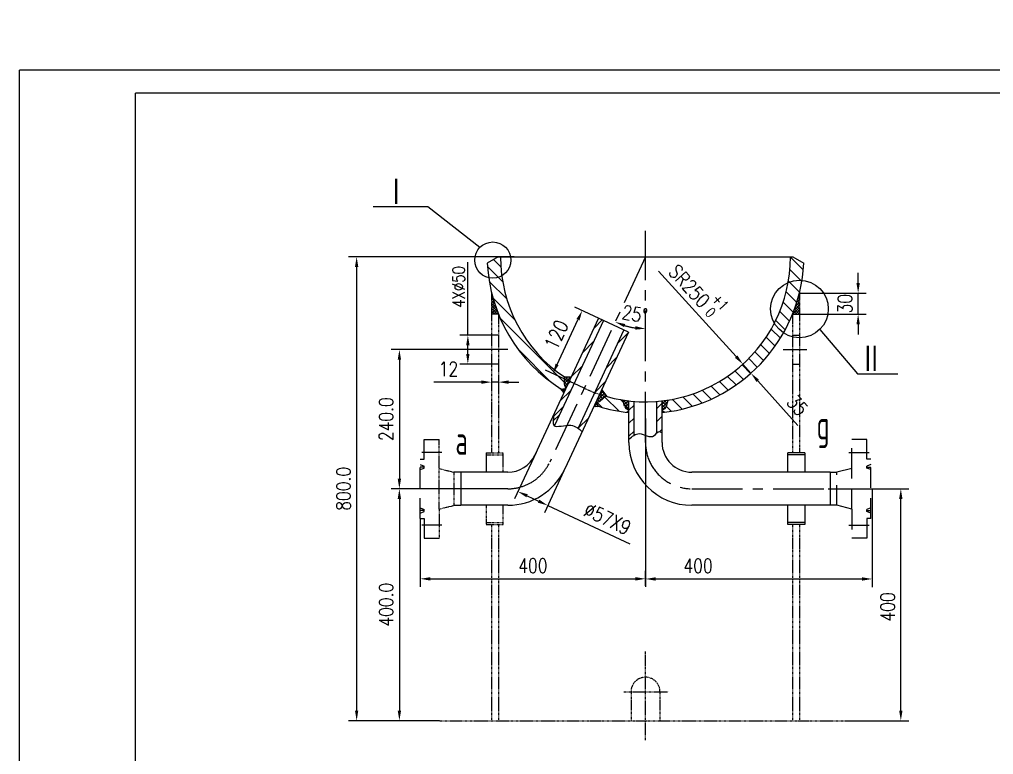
# Model space of a CAD drawing. Header units: millimetres. Extents: x 10553 to 13913, y -61 to 2402.
# Drawn here: x 10553 to 12233, y 1134 to 2402 of the extents above; entities that cross this region are included whole.
import ezdxf

# ---------------------------------------------------------------- set-up
doc = ezdxf.new("R2010")
doc.units = ezdxf.units.MM
doc.header["$LTSCALE"] = 70
for name, pattern in [('CENTER', [2, 1.25, -0.25, 0.25, -0.25]), ('DASHED', [0.75, 0.5, -0.25]), ('PHANTOM', [2.5, 1.25, -0.25, 0.25, -0.25, 0.25, -0.25])]:
    doc.linetypes.add(name, pattern=pattern)
for name, color, linetype in [('1轮廓实线层', 7, 'Continuous'), ('2细线层', 4, 'Continuous'), ('3中心线层', 1, 'CENTER'), ('4虚线层', 6, 'DASHED'), ('5剖面线层', 2, 'Continuous'), ('6文字层', 3, 'Continuous'), ('7标注层', 4, 'Continuous'), ('8符号标注层', 31, 'Continuous'), ('9双点划线层', 6, 'PHANTOM'), ('图框层', 7, 'Continuous')]:
    doc.layers.add(name, color=color, linetype=linetype)
doc.styles.add('PC_TEXTSTYLE', font='isocp.shx', dxfattribs={"width": 0.8, "bigfont": 'hzfs.shx'})
doc.styles.add('TH_GBDIM', font='romans.shx', dxfattribs={"width": 0.8, "bigfont": 'gbcbig.shx'})
doc.dimstyles.new('TH_GBDIM', dxfattribs={"dimscale": 7, "dimtxt": 3.5, "dimasz": 2.5, "dimexe": 2, "dimexo": 0, "dimgap": 1.5, "dimtad": 1, "dimdec": 1, "dimzin": 0, "dimdsep": 46, "dimtxsty": 'TH_GBDIM', "dimcen": 2.5, "dimclrd": 130, "dimclre": 130, "dimclrt": 3, "dimadec": 0, "dimazin": 0, "dimtfac": 0.714286, "dimtdec": 1, "dimtmove": 0, "dimatfit": 3, "dimfxl": 0, "dimtzin": 0, "dimlwd": -1, "dimlwe": -1, "dimarcsym": 0})
pattern_1 = [(45, (10752.575, -21.198), (-11.22532, 11.22532), [])]

# ---------------------------------------------------------------- blocks, each defined once
blk = doc.blocks.new('*D153')
at = {"layer": '5剖面线层', "color": 130}
for p, q in [((12023.3, 1592.7), (12023.3, 1423.1)), ((11632.3, 1425.4), (11632.3, 1451.1)), ((11649.8, 1437.1), (12005.8, 1437.1))]:
    blk.add_line(p, q, dxfattribs=at)
for points in [[(11649.8, 1440), (11649.8, 1434.2), (11632.3, 1437.1)], [(12005.8, 1440), (12005.8, 1434.2), (12023.3, 1437.1)]]:
    blk.add_solid(points, dxfattribs=at)
at = {"layer": 'Defpoints', "color": 0}
for p in [(12023.3, 1592.7), (12023.3, 1437.1), (11632.3, 1425.4)]:
    blk.add_point(p, dxfattribs=at)
at = {"layer": '5剖面线层', "color": 3, "insert": (11723, 1459.9), "char_height": 24.5, "attachment_point": 5, "style": 'TH_GBDIM'}
blk.add_mtext('400', dxfattribs=at)
blk = doc.blocks.new('*D154')
at = {"layer": '5剖面线层', "color": 130}
for p, q in [((11632.3, 1713.8), (11632.3, 1423.4)), ((11243.8, 1541.7), (11243.8, 1423.4)), ((11261.3, 1437.4), (11614.8, 1437.4))]:
    blk.add_line(p, q, dxfattribs=at)
for points in [[(11261.3, 1440.3), (11261.3, 1434.4), (11243.8, 1437.4)], [(11614.8, 1440.3), (11614.8, 1434.4), (11632.3, 1437.4)]]:
    blk.add_solid(points, dxfattribs=at)
at = {"layer": 'Defpoints', "color": 0}
for p in [(11632.3, 1713.8), (11243.8, 1541.7), (11632.3, 1437.4)]:
    blk.add_point(p, dxfattribs=at)
at = {"layer": '5剖面线层', "color": 3, "insert": (11438.1, 1460.1), "char_height": 24.5, "attachment_point": 5, "style": 'TH_GBDIM'}
blk.add_mtext('400', dxfattribs=at)
blk = doc.blocks.new('*D163')
at = {"layer": '5剖面线层', "color": 130}
for p, q in [((11325.9, 1857.7), (11325.9, 1983.3)), ((11366.8, 1857.7), (11311.9, 1857.7)), ((11325.9, 1825.2), (11325.9, 1840.2)), ((11366.8, 1807.7), (11311.9, 1807.7))]:
    blk.add_line(p, q, dxfattribs=at)
for points in [[(11323, 1840.2), (11328.8, 1840.2), (11325.9, 1857.7)], [(11323, 1825.2), (11328.8, 1825.2), (11325.9, 1807.7)]]:
    blk.add_solid(points, dxfattribs=at)
at = {"layer": 'Defpoints', "color": 0}
for p in [(11325.9, 1857.7), (11366.8, 1857.7), (11366.8, 1807.7)]:
    blk.add_point(p, dxfattribs=at)
at = {"layer": '5剖面线层', "color": 3, "insert": (11310.2, 1940.9), "char_height": 21, "attachment_point": 5, "rotation": 90, "style": 'TH_GBDIM'}
blk.add_mtext('4X%%c50{}{}', dxfattribs=at)
blk = doc.blocks.new('*D164')
at = {"layer": '5剖面线层', "color": 130}
for p, q in [((11354, 1832.7), (11193.8, 1832.7)), ((11207.8, 1815.2), (11207.8, 1610.2)), ((11239.8, 1592.7), (11193.8, 1592.7))]:
    blk.add_line(p, q, dxfattribs=at)
for points in [[(11204.9, 1815.2), (11210.7, 1815.2), (11207.8, 1832.7)], [(11204.9, 1610.2), (11210.7, 1610.2), (11207.8, 1592.7)]]:
    blk.add_solid(points, dxfattribs=at)
at = {"layer": 'Defpoints', "color": 0}
for p in [(11354, 1832.7), (11207.8, 1592.7), (11239.8, 1592.7)]:
    blk.add_point(p, dxfattribs=at)
at = {"layer": '5剖面线层', "color": 3, "insert": (11185, 1712.7), "char_height": 24.5, "attachment_point": 5, "rotation": 90, "style": 'TH_GBDIM'}
blk.add_mtext('240.0', dxfattribs=at)
blk = doc.blocks.new('*D155')
at = {"layer": '5剖面线层', "color": 130}
for p, q in [((11207.8, 1592.7), (11193.8, 1592.7)), ((11207.8, 1575.2), (11207.8, 1210.2)), ((11236.7, 1192.7), (11193.8, 1192.7))]:
    blk.add_line(p, q, dxfattribs=at)
for points in [[(11204.9, 1575.2), (11210.7, 1575.2), (11207.8, 1592.7)], [(11204.9, 1210.2), (11210.7, 1210.2), (11207.8, 1192.7)]]:
    blk.add_solid(points, dxfattribs=at)
at = {"layer": 'Defpoints', "color": 0}
for p in [(11207.8, 1592.7), (11207.8, 1192.7), (11236.7, 1192.7)]:
    blk.add_point(p, dxfattribs=at)
at = {"layer": '5剖面线层', "color": 3, "insert": (11185, 1392.7), "char_height": 24.5, "attachment_point": 5, "rotation": 90, "style": 'TH_GBDIM'}
blk.add_mtext('400.0', dxfattribs=at)
blk = doc.blocks.new('*D165')
at = {"layer": '5剖面线层', "color": 130}
for p, q in [((11405.6, 1992.7), (11120.1, 1992.7)), ((11134.1, 1975.2), (11134.1, 1210.2)), ((11277.3, 1192.7), (11120.1, 1192.7))]:
    blk.add_line(p, q, dxfattribs=at)
for points in [[(11131.2, 1975.2), (11137, 1975.2), (11134.1, 1992.7)], [(11131.2, 1210.2), (11137, 1210.2), (11134.1, 1192.7)]]:
    blk.add_solid(points, dxfattribs=at)
at = {"layer": 'Defpoints', "color": 0}
for p in [(11405.6, 1992.7), (11134.1, 1192.7), (11277.3, 1192.7)]:
    blk.add_point(p, dxfattribs=at)
at = {"layer": '5剖面线层', "color": 3, "insert": (11111.4, 1592.7), "char_height": 24.5, "attachment_point": 5, "rotation": 90, "style": 'TH_GBDIM'}
blk.add_mtext('800.0', dxfattribs=at)
blk = doc.blocks.new('*D156')
at = {"layer": '7标注层', "color": 130}
for p, q in [((11443.5, 1655.1), (11406.2, 1575.3)), ((11495.1, 1631), (11457.9, 1551.2)), ((11428, 1580.6), (11448, 1571.3)), ((11463.8, 1563.9), (11605.5, 1497.8))]:
    blk.add_line(p, q, dxfattribs=at)
for points in [[(11429.3, 1583.2), (11426.8, 1578), (11412.2, 1588)], [(11449.2, 1573.9), (11446.7, 1568.7), (11463.8, 1563.9)]]:
    blk.add_solid(points, dxfattribs=at)
at = {"layer": 'Defpoints', "color": 0}
for p in [(11443.5, 1655.1), (11495.1, 1631), (11463.8, 1563.9)]:
    blk.add_point(p, dxfattribs=at)
at = {"layer": '7标注层', "color": 3, "insert": (11566.7, 1541), "char_height": 24.5, "attachment_point": 5, "rotation": 335, "style": 'TH_GBDIM'}
blk.add_mtext('%%c57X9{}{}', dxfattribs=at)
blk = doc.blocks.new('*D157')
at = {"layer": '9双点划线层', "color": 130}
blk.add_arc((11632.3, 1992.7), 123.8, 253.1037, 261.8963, dxfattribs=at)
for points in [[(11595.3, 1871.5), (11597.4, 1876.9), (11580, 1880.4)], [(11615.1, 1873), (11614.6, 1867.2), (11632.3, 1868.8)]]:
    blk.add_solid(points, dxfattribs=at)
at = {"layer": 'Defpoints', "color": 0}
for p in [(11632.3, 2402.1), (11632.3, 1992.7), (11596.8, 1874), (11467.3, 1638.9), (11632.3, 1159)]:
    blk.add_point(p, dxfattribs=at)
at = {"layer": '9双点划线层', "color": 3, "insert": (11613.8, 1894), "char_height": 24.5, "attachment_point": 5, "rotation": 349.3809, "style": 'TH_GBDIM'}
blk.add_mtext('25°{}{}', dxfattribs=at)
blk = doc.blocks.new('*D166')
at = {"layer": '7标注层', "color": 130}
for p, q in [((11577.4, 1874.9), (11510.5, 1906)), ((11479.9, 1807.2), (11515.8, 1884.2)), ((11526.7, 1766.1), (11459.8, 1797.3))]:
    blk.add_line(p, q, dxfattribs=at)
for points in [[(11513.2, 1885.5), (11518.5, 1883), (11523.2, 1900.1)], [(11477.3, 1808.4), (11482.5, 1806), (11472.5, 1791.3)]]:
    blk.add_solid(points, dxfattribs=at)
at = {"layer": 'Defpoints', "color": 0}
for p in [(11523.2, 1900.1), (11577.4, 1874.9), (11526.7, 1766.1)]:
    blk.add_point(p, dxfattribs=at)
at = {"layer": '7标注层', "color": 3, "insert": (11478.6, 1858.3), "char_height": 24.5, "attachment_point": 5, "rotation": 65, "style": 'TH_GBDIM'}
blk.add_mtext('120{}{}', dxfattribs=at)
blk = doc.blocks.new('*D158')
at = {"layer": '7标注层', "color": 130}
for p, q in [((11999.1, 1947.5), (11999.1, 1965)), ((11897.7, 1930), (12013.1, 1930)), ((11999.1, 1893.8), (11999.1, 1930)), ((11897.8, 1893.8), (12013.1, 1893.8)), ((11999.1, 1876.3), (11999.1, 1858.8))]:
    blk.add_line(p, q, dxfattribs=at)
for points in [[(11996.2, 1947.5), (12002, 1947.5), (11999.1, 1930)], [(11996.2, 1876.3), (12002, 1876.3), (11999.1, 1893.8)]]:
    blk.add_solid(points, dxfattribs=at)
at = {"layer": 'Defpoints', "color": 0}
for p in [(11897.7, 1930), (11999.1, 1930), (11897.8, 1893.8)]:
    blk.add_point(p, dxfattribs=at)
at = {"layer": '7标注层', "color": 3, "insert": (11976.4, 1911.9), "char_height": 24.5, "attachment_point": 5, "rotation": 90, "style": 'TH_GBDIM'}
blk.add_mtext('30{}{}', dxfattribs=at)
blk = doc.blocks.new('*D167')
at = {"layer": '7标注层', "color": 130}
blk.add_line((11654.6, 1968.2), (11788.6, 1820.6), dxfattribs=at)
blk.add_solid([(11790.8, 1822.5), (11786.5, 1818.6), (11800.4, 1807.6)], dxfattribs=at)
at = {"layer": 'Defpoints', "color": 0}
for p in [(11632.3, 1992.7), (11800.4, 1807.6)]:
    blk.add_point(p, dxfattribs=at)
at = {"layer": '7标注层', "color": 3, "insert": (11723.8, 1937.9), "char_height": 24.5, "attachment_point": 5, "rotation": 312.2423, "style": 'TH_GBDIM'}
blk.add_mtext('SR250{}{\\H0.7143x;\\S+1^  0;}', dxfattribs=at)
blk = doc.blocks.new('*D159')
at = {"layer": '7标注层', "color": 130}
for p, q in [((11788.7, 1820.7), (11777.1, 1833.7)), ((11800.4, 1807.6), (11789.9, 1798.3)), ((11800.4, 1807.6), (11814.2, 1792)), ((11814.2, 1792), (11803.8, 1782.7)), ((11825.9, 1779), (11894.9, 1701.6))]:
    blk.add_line(p, q, dxfattribs=at)
for points in [[(11790.9, 1822.6), (11786.6, 1818.7), (11800.4, 1807.6)], [(11828.1, 1780.9), (11823.7, 1777), (11814.2, 1792)]]:
    blk.add_solid(points, dxfattribs=at)
at = {"layer": 'Defpoints', "color": 0}
for p in [(11800.4, 1807.6), (11814.2, 1792), (11814.2, 1792)]:
    blk.add_point(p, dxfattribs=at)
at = {"layer": '7标注层', "color": 3, "insert": (11894.3, 1736.4), "char_height": 24.5, "attachment_point": 5, "rotation": 311.7329, "style": 'TH_GBDIM'}
blk.add_mtext('35', dxfattribs=at)
blk = doc.blocks.new('*D160')
at = {"layer": '7标注层', "color": 130}
for p, q in [((12019.7, 1592.7), (12086.7, 1592.7)), ((12072.7, 1210.2), (12072.7, 1575.2)), ((11987.3, 1192.7), (12086.7, 1192.7))]:
    blk.add_line(p, q, dxfattribs=at)
for points in [[(12069.8, 1575.2), (12075.6, 1575.2), (12072.7, 1592.7)], [(12069.8, 1210.2), (12075.6, 1210.2), (12072.7, 1192.7)]]:
    blk.add_solid(points, dxfattribs=at)
at = {"layer": 'Defpoints', "color": 0}
for p in [(12019.7, 1592.7), (12072.7, 1592.7), (11987.3, 1192.7)]:
    blk.add_point(p, dxfattribs=at)
at = {"layer": '7标注层', "color": 3, "insert": (12050, 1388.9), "char_height": 24.5, "attachment_point": 5, "rotation": 90, "style": 'TH_GBDIM'}
blk.add_mtext('400{}{}', dxfattribs=at)
blk = doc.blocks.new('*D139')
at = {"layer": '7标注层', "color": 130}
for p, q in [((11366.8, 1784.1), (11366.8, 1762.6)), ((11378.8, 1784.1), (11378.8, 1762.6)), ((11349.3, 1776.6), (11267.4, 1776.6)), ((11378.8, 1776.6), (11366.8, 1776.6)), ((11396.3, 1776.6), (11413.8, 1776.6))]:
    blk.add_line(p, q, dxfattribs=at)
for points in [[(11349.3, 1779.5), (11349.3, 1773.7), (11366.8, 1776.6)], [(11396.3, 1779.5), (11396.3, 1773.7), (11378.8, 1776.6)]]:
    blk.add_solid(points, dxfattribs=at)
at = {"layer": 'Defpoints', "color": 0}
for p in [(11366.8, 1784.1), (11378.8, 1784.1), (11366.8, 1776.6)]:
    blk.add_point(p, dxfattribs=at)
at = {"layer": '7标注层', "color": 3, "insert": (11292.4, 1799.3), "char_height": 24.5, "attachment_point": 5, "style": 'TH_GBDIM'}
blk.add_mtext('12{}{}', dxfattribs=at)

msp = doc.modelspace()

# ---------------------------------------------------------------- hatches: boundary and pattern name
at = {"layer": '5剖面线层'}
h = msp.add_hatch(dxfattribs=at)
h.set_pattern_fill('ANSI31', color=256, scale=5, angle=270, style=0)
h.set_pattern_definition([(315, (10752.575, -21.198), (11.22532, 11.22532), [])])
h.paths.add_polyline_path([(11870.25, 1861.54, -0.1169785), (11854.64, 1878.35, -0.2393382), (11671.19, 1745.72), (11668.37, 1735.31, -0.3883283), (11661.83, 1729.66), (11661.83, 1727.39), (11664.38, 1724.59, 0.2390996)])
h.paths.add_polyline_path([(11486.68, 1764.72), (11493.82, 1765.73), (11495.02, 1767.95, -0.2755812), (11492.39, 1772.35), (11492.37, 1785.51, -0.2148646), (11384.42, 1960.23, -0.1900848), (11361.81, 1956.86, 0.2197146)])
h.paths.add_polyline_path([(11382.31, 1992.67), (11378.31, 1992.67), (11359.37, 1981.74, 0.0228813), (11361.81, 1956.86, 0.1900848), (11384.42, 1960.23, -0.0325455)])
h.paths.add_polyline_path([(11600.24, 1724.59), (11602.79, 1727.39), (11602.79, 1729.66, -0.3883283), (11596.25, 1735.31), (11593.43, 1745.72, -0.0300739), (11564.08, 1752.16), (11553.92, 1743.66, -0.2755812), (11548.86, 1742.84), (11547.93, 1740.49), (11551.39, 1734.95, 0.0457683)])
h.paths.add_polyline_path([(11854.64, 1878.35, 0.1169785), (11870.25, 1861.54, 0.088761), (11902.12, 1952.39, 0.1226779), (11878.39, 1948.59, -0.0745611)])
h.paths.add_polyline_path([(11878.39, 1948.59, -0.1226779), (11902.12, 1952.39, 0.0270157), (11905.25, 1981.74), (11886.31, 1992.67), (11882.31, 1992.67, -0.0443449)])
h = msp.add_hatch(dxfattribs=at)
h.set_pattern_fill('ANSI37', color=256, style=0)
h.set_pattern_definition([(45, (10603.5718, -192.8728), (-2.245064, 2.245064), []), (135, (10603.5718, -192.8728), (-2.245064, -2.245064), [])])
h.paths.add_polyline_path([(11897.8, 1931.07, -0.035852), (11885.8, 1893.81), (11897.8, 1893.81)])
h.paths.add_polyline_path([(11366.82, 1931.07), (11366.82, 1893.81), (11378.82, 1893.81, -0.035852)])
h = msp.add_hatch(dxfattribs=at)
h.set_pattern_fill('ANSI31', color=256, scale=5, angle=360, style=0)
h.set_pattern_definition(pattern_1)
edge = h.paths.add_edge_path()
edge.add_line((11559.7, 1883.09), (11551.54, 1886.9))
edge.add_line((11551.54, 1886.9), (11474.44, 1721.57))
edge.add_spline(control_points=[(11474.44, 1721.57), (11472.99, 1713.54), (11471.44, 1704.96), (11474.86, 1701.85), (11475.1, 1701.67)], knot_values=[0, 0, 0, 0, 19.3026574, 20.6135808, 20.6135808, 20.6135808, 20.6135808], degree=3, periodic=0)
edge.add_line((11475.1, 1701.67), (11559.7, 1883.09))
h.paths.add_polyline_path([(11603.2, 1862.81), (11595.04, 1866.61), (11544.65, 1758.55, 0.0090425), (11553.17, 1755.53)])
h = msp.add_hatch(dxfattribs=at)
h.set_pattern_fill('ANSI37', color=256, scale=1.2, style=0)
h.set_pattern_definition([(45, (10752.5746, -21.1984), (-2.694077, 2.694077), []), (135, (10752.5746, -21.1984), (-2.694077, -2.694077), [])])
h.paths.add_polyline_path([(11660.81, 1724.19, 0.0032879), (11664.38, 1724.59), (11661.83, 1727.39), (11661.83, 1729.66, 0.3883283), (11668.37, 1735.31), (11671.19, 1745.72, -0.010479), (11660.81, 1744.3)])
h.paths.add_polyline_path([(11596.25, 1735.31, 0.3883283), (11602.79, 1729.66), (11602.79, 1727.39), (11600.24, 1724.59, 0.0032879), (11603.81, 1724.19), (11603.81, 1744.3, -0.010479), (11593.43, 1745.72)])
h.paths.add_polyline_path([(11564.08, 1752.16, 0.0013113), (11565.34, 1751.81), (11556.72, 1763.14), (11543.03, 1733.77), (11552.99, 1734.46, -0.0015294), (11551.39, 1734.95), (11547.93, 1740.49), (11548.86, 1742.84, 0.2748691), (11553.91, 1743.65)])
h.paths.add_polyline_path([(11492.39, 1772.33, 0.2748691), (11495.02, 1767.95), (11493.82, 1765.73), (11486.68, 1764.72, -0.001742), (11485.08, 1765.74), (11491.49, 1758.11), (11504.46, 1785.93), (11491.58, 1786.05, 0.0009608), (11492.37, 1785.51)])
h = msp.add_hatch(dxfattribs=at)
h.set_pattern_fill('ANSI31', color=256, scale=7, style=0)
h.set_pattern_definition([(45, (10474.975, -192.873), (-15.71545, 15.71545), [])])
edge = h.paths.add_edge_path()
edge.add_spline(control_points=[(11516, 1697.09), (11518.49, 1695.31), (11520.83, 1693.24), (11523.16, 1691.17)], knot_values=[61.8029359, 61.8029359, 61.8029359, 61.8029359, 70.9289023, 70.9289023, 70.9289023, 70.9289023], degree=3, periodic=0)
edge.add_line((11523.16, 1691.17), (11553.17, 1755.53))
edge.add_arc((11632.31, 1992.67), 250, 249.47361, 251.54595, ccw=False)
edge.add_line((11544.65, 1758.55), (11516, 1697.09))
edge = h.paths.add_edge_path()
edge.add_spline(control_points=[(11474.44, 1721.57), (11472.99, 1713.54), (11471.44, 1704.96), (11474.86, 1701.85), (11475.1, 1701.67)], knot_values=[0, 0, 0, 0, 19.3026574, 20.6135808, 20.6135808, 20.6135808, 20.6135808], degree=3, periodic=0)
edge.add_line((11475.1, 1701.67), (11509.3, 1775.03))
edge.add_arc((11632.31, 1992.67), 250, 238.45405, 240.52639, ccw=False)
edge.add_line((11501.51, 1779.62), (11474.44, 1721.57))
h = msp.add_hatch(dxfattribs=at)
h.set_pattern_fill('ANSI31', color=256, scale=5, angle=360, style=0)
h.set_pattern_definition(pattern_1)
edge = h.paths.add_edge_path()
edge.add_spline(control_points=[(11651.81, 1688.89), (11653.37, 1690.48), (11656.22, 1692.78), (11659.36, 1689.93), (11660.81, 1688.62)], knot_values=[51.7900164, 51.7900164, 51.7900164, 51.7900164, 57.8084065, 62.9443106, 62.9443106, 62.9443106, 62.9443106], degree=3, periodic=0)
edge.add_line((11660.81, 1688.62), (11660.81, 1744.3))
edge.add_arc((11632.31, 1992.67), 250, 274.47361, 276.54595, ccw=False)
edge.add_line((11651.81, 1743.44), (11651.81, 1688.89))
edge = h.paths.add_edge_path()
edge.add_arc((11632.31, 1992.67), 250, 263.45405, 265.52639, ccw=False)
edge.add_line((11603.81, 1744.3), (11603.81, 1678.09))
edge.add_spline(control_points=[(11603.81, 1678.09), (11606.76, 1680.68), (11609.72, 1683.27), (11612.81, 1685.12)], knot_values=[0, 0, 0, 0, 10.6580393, 10.6580393, 10.6580393, 10.6580393], degree=3, periodic=0)
edge.add_line((11612.81, 1685.12), (11612.81, 1743.44))

# ---------------------------------------------------------------- linework, layer by layer
for p, q in [((11378.31, 1992.67), (11359.37, 1981.74)), ((11378.31, 1992.67), (11886.31, 1992.67)), ((11886.31, 1992.67), (11905.25, 1981.74)), ((11378.82, 1893.81), (11366.82, 1893.81)), ((11551.54, 1886.9), (11441.5, 1650.91)), ((11559.7, 1883.09), (11475.1, 1701.67)), ((11577.37, 1874.85), (11551.54, 1886.9)), ((11885.8, 1893.81), (11897.8, 1893.81)), ((11595.04, 1866.61), (11516, 1697.09)), ((11603.2, 1862.81), (11577.37, 1874.85)), ((11378.82, 1857.67), (11366.82, 1857.67)), ((11603.2, 1862.81), (11493.16, 1626.82)), ((11378.82, 1807.67), (11366.82, 1807.67)), ((11491.58, 1786.05), (11504.46, 1785.93)), ((11492.39, 1772.35), (11492.37, 1785.51)), ((11485.08, 1765.74), (11491.49, 1758.11)), ((11486.68, 1764.72), (11493.82, 1765.73)), ((11493.82, 1765.73), (11495.02, 1767.95)), ((11553.91, 1743.65), (11564.08, 1752.16)), ((11556.72, 1763.14), (11565.34, 1751.81)), ((11552.99, 1734.46), (11543.03, 1733.77)), ((11547.93, 1740.49), (11548.86, 1742.84)), ((11551.39, 1734.95), (11547.93, 1740.49)), ((11596.25, 1735.31), (11593.43, 1745.72)), ((11603.81, 1672.67), (11603.81, 1744.3)), ((11612.81, 1685.12), (11612.81, 1743.44)), ((11651.81, 1688.89), (11651.81, 1743.44)), ((11660.81, 1672.67), (11660.81, 1744.3)), ((11668.37, 1735.31), (11671.19, 1745.72)), ((11600.24, 1724.59), (11602.79, 1727.39)), ((11602.79, 1727.39), (11602.79, 1729.66)), ((11661.83, 1727.39), (11661.83, 1729.66)), ((11664.38, 1724.59), (11661.83, 1727.39)), ((11313.97, 1621.17), (11313.97, 1564.17)), ((11394.82, 1621.17), (11313.97, 1621.17)), ((11950.65, 1621.17), (11712.31, 1621.17)), ((11950.65, 1621.17), (11950.65, 1564.17)), ((11394.82, 1564.17), (11313.97, 1564.17)), ((11950.65, 1564.17), (11712.31, 1564.17))]:
    msp.add_line(p, q)
for centre, radius, start, end in [((11632.31, 1992.67), 250, 180, 235.96211), ((11632.31, 1992.67), 250, 254.16217, 0), ((11632.31, 1996.01), 273.32, 182.99388, 237.80426), ((11632.31, 1996.01), 273.32, 275.9854, 357.00612), ((11497.39, 1772.35), 5, 180, 241.62883), ((11550.7, 1747.49), 5, 248.37117, 310), ((11632.31, 1996.01), 273.32, 252.77906, 264.0146), ((11602.62, 1736.06), 6.41, 186.69665, 271.58705), ((11662, 1736.06), 6.41, 268.41295, 353.30335), ((11712.31, 1672.67), 108.5, 180, 270), ((11712.31, 1672.67), 51.5, 180, 270), ((11394.82, 1672.67), 51.5, 270, 335), ((11394.82, 1672.67), 108.5, 270, 335)]:
    msp.add_arc(centre, radius, start, end)
at = {"layer": '1轮廓实线层'}
for p, q in [((11256.89, 2079.23), (11162.64, 2079.23)), ((11998.06, 1791.12), (12067.41, 1791.12))]:
    msp.add_line(p, q, dxfattribs=at)
for points in [[(11346.48, 2008.89), (11256.89, 2079.23)], [(11933.01, 1867.69), (11998.06, 1791.12)]]:
    msp.add_lwpolyline(points, dxfattribs=at)
at = {"layer": '2细线层'}
for p in [(13912.57, 2314.8), (10552.57, -61.2)]:
    msp.add_line(p, (10552.57, 2314.8), dxfattribs=at)
for points in [[(11474.44, 1721.57), (11474.44, 1702.26), (11503.46, 1702.26), (11523.16, 1691.17)], [(11603.81, 1678.09), (11621.52, 1687.76), (11647.14, 1684.35), (11656.53, 1691.46), (11660.81, 1688.62)]]:
    msp.add_spline(points, degree=3, dxfattribs=at)
at = {"layer": '3中心线层'}
for p, q in [((11632.31, 1672.67), (11632.31, 2037.39)), ((11632.31, 1992.67), (11467.33, 1638.86)), ((11394.82, 1832.67), (11353.99, 1832.67)), ((11394.82, 1592.67), (11236.69, 1592.67)), ((11317.31, 1592.67), (11241.31, 1592.67)), ((11712.31, 1592.67), (12028.98, 1592.67)), ((11947.31, 1592.67), (12023.31, 1592.67))]:
    msp.add_line(p, q, dxfattribs=at)
for centre, start, end in [((11712.31, 1672.67), 180, 270), ((11394.82, 1672.67), 270, 335)]:
    msp.add_arc(centre, 80, start, end, dxfattribs=at)
at = {"layer": '4虚线层'}
for p, q in [((11250.31, 1643.67), (11250.31, 1677.67)), ((11250.31, 1677.67), (11276.31, 1677.67)), ((12014.31, 1677.67), (11988.31, 1677.67)), ((11988.31, 1627.67), (11988.31, 1677.67)), ((12014.31, 1643.67), (12014.31, 1677.67)), ((11281.31, 1655.17), (11241.31, 1655.17)), ((11983.31, 1655.17), (12023.31, 1655.17)), ((11243.81, 1541.67), (11243.81, 1643.67)), ((11243.81, 1643.67), (11250.31, 1643.67)), ((11243.81, 1634.67), (11250.31, 1631.91)), ((11250.31, 1630.17), (11243.81, 1630.17)), ((11250.31, 1628.43), (11250.31, 1631.91)), ((12020.81, 1643.67), (12014.31, 1643.67)), ((12020.81, 1634.67), (12014.31, 1631.91)), ((12014.31, 1628.43), (12014.31, 1631.91)), ((12014.31, 1630.17), (12020.81, 1630.17)), ((12020.81, 1541.67), (12020.81, 1643.67)), ((11243.81, 1625.67), (11250.31, 1628.43)), ((11313.97, 1621.17), (11302.31, 1621.17)), ((11950.65, 1621.17), (11962.31, 1621.17)), ((11988.31, 1627.67), (11962.31, 1621.17)), ((11962.31, 1564.17), (11962.31, 1621.17)), ((11988.31, 1557.67), (11988.31, 1627.67)), ((12020.81, 1625.67), (12014.31, 1628.43)), ((11962.31, 1564.17), (11950.65, 1564.17)), ((11988.31, 1557.67), (11962.31, 1564.17)), ((11243.81, 1559.67), (11250.31, 1556.91)), ((11250.31, 1555.17), (11243.81, 1555.17)), ((11243.81, 1550.67), (11250.31, 1553.43)), ((11250.31, 1553.43), (11250.31, 1556.91)), ((11988.31, 1557.67), (11988.31, 1507.67)), ((12020.81, 1559.67), (12014.31, 1556.91)), ((12014.31, 1553.43), (12014.31, 1556.91)), ((12014.31, 1555.17), (12020.81, 1555.17)), ((12020.81, 1550.67), (12014.31, 1553.43)), ((11281.31, 1530.17), (11241.31, 1530.17)), ((11243.81, 1541.67), (11250.31, 1541.67)), ((11250.31, 1541.67), (11250.31, 1507.67)), ((11983.31, 1530.17), (12023.31, 1530.17)), ((12020.81, 1541.67), (12014.31, 1541.67)), ((12014.31, 1541.67), (12014.31, 1507.67)), ((11250.31, 1507.67), (11276.31, 1507.67)), ((12014.31, 1507.67), (11988.31, 1507.67))]:
    msp.add_line(p, q, dxfattribs=at)
at = {"layer": '8符号标注层'}
for centre, radius in [((11368.84, 1987.21), 31.15), ((11897.89, 1902.86), 49.71)]:
    msp.add_circle(centre, radius, dxfattribs=at)
at = {"layer": '9双点划线层', "ltscale": 0.05}
for p, q in [((11366.82, 1931.07), (11366.82, 1654.51)), ((11897.8, 1931.07), (11897.8, 1654.51)), ((11378.82, 1893.81), (11378.82, 1654.51)), ((11885.8, 1893.81), (11885.8, 1654.51)), ((11885.8, 1807.67), (11897.8, 1807.67)), ((11276.31, 1627.67), (11276.31, 1677.67)), ((11357.67, 1654.51), (11386.99, 1654.51)), ((11357.67, 1651), (11386.99, 1651)), ((11386.99, 1621.17), (11386.99, 1654.51)), ((11276.31, 1557.67), (11276.31, 1627.67)), ((11276.31, 1627.67), (11302.31, 1621.17)), ((11302.31, 1564.17), (11302.31, 1621.17)), ((11276.31, 1557.67), (11302.31, 1564.17)), ((11302.31, 1564.17), (11313.97, 1564.17)), ((11357.67, 1564.17), (11357.67, 1530.84)), ((11386.99, 1530.84), (11386.99, 1564.17)), ((11276.31, 1557.67), (11276.31, 1507.67)), ((11357.67, 1534.34), (11386.99, 1534.34)), ((11357.67, 1530.84), (11386.99, 1530.84)), ((11366.82, 1530.84), (11366.82, 1192.67)), ((11378.82, 1530.84), (11378.82, 1192.67)), ((11885.8, 1530.84), (11885.8, 1192.67)), ((11897.8, 1530.84), (11897.8, 1192.67)), ((11632.31, 1159), (11632.31, 1311.9)), ((11594.73, 1242.67), (11672.15, 1242.67)), ((11607.31, 1242.67), (11607.31, 1192.67)), ((11657.31, 1242.67), (11657.31, 1192.67)), ((11277.31, 1192.67), (11987.31, 1192.67))]:
    msp.add_line(p, q, dxfattribs=at)
at = {"layer": '9双点划线层'}
for p, q in [((11885.8, 1857.67), (11897.8, 1857.67)), ((11869.8, 1832.67), (11910.63, 1832.67)), ((11357.67, 1654.51), (11357.67, 1621.17)), ((11906.95, 1654.51), (11877.63, 1654.51)), ((11877.63, 1621.17), (11877.63, 1654.51)), ((11906.95, 1651), (11877.63, 1651)), ((11906.95, 1654.51), (11906.95, 1621.17)), ((11877.63, 1530.84), (11877.63, 1564.17)), ((11906.95, 1564.17), (11906.95, 1530.84)), ((11906.95, 1534.34), (11877.63, 1534.34)), ((11906.95, 1530.84), (11877.63, 1530.84))]:
    msp.add_line(p, q, dxfattribs=at)
at = {"layer": '9双点划线层', "ltscale": 0.05}
for centre, radius, start, end in [((11632.31, 1992.67), 250, 245, 252.97205), ((11632.31, 1242.67), 25, 0, 180)]:
    msp.add_arc(centre, radius, start, end, dxfattribs=at)
at = {"layer": '图框层'}
for p in [(13872.57, 2274.8), (10752.57, -21.2)]:
    msp.add_line(p, (10752.57, 2274.8), dxfattribs=at)

# ---------------------------------------------------------------- texts
at = {"layer": '1轮廓实线层', "char_height": 49.49, "attachment_point": 8, "style": 'PC_TEXTSTYLE'}
for s, insert in [('Ⅰ', (11202.3, 2079.23)), ('Ⅱ', (12021.66, 1791.12))]:
    msp.add_mtext(s, dxfattribs=dict(at, insert=insert))
at = {"layer": '6文字层', "style": 'PC_TEXTSTYLE', "width": 0.667}
for s, p in [('g', (11927.62, 1677.9)), ('a', (11304.57, 1651.31))]:
    msp.add_text(s, height=50, dxfattribs=at).set_placement(p)

# ---------------------------------------------------------------- dimensions: what is measured, and where the dimension line sits
at = {"layer": '5剖面线层'}
for base, p1, p2, picture, middle in [((11134.12, 1192.67), (11405.55, 1992.67), (11277.31, 1192.67), '*D165', (11134.12, 1592.67)), ((11207.79, 1592.67), (11353.99, 1832.67), (11239.79, 1592.67), '*D164', (11207.79, 1712.67)), ((11207.79, 1192.67), (11207.79, 1592.67), (11236.69, 1192.67), '*D155', (11207.79, 1392.67))]:
    dim = msp.add_linear_dim(base=base, p1=p1, p2=p2, angle=90, dimstyle='TH_GBDIM', dxfattribs=at)
    dim.commit()
    dim.dimension.update_dxf_attribs({"geometry": picture, "text_midpoint": middle, "dimtype": 160})
dim = msp.add_linear_dim(base=(11325.92, 1857.67), p1=(11366.82, 1807.67), p2=(11366.82, 1857.67), angle=90, text='4X%%c<>{}{}', dimstyle='TH_GBDIM', override={"dimtxt": 3, "dimasz": 2.5, "dimgap": 0.75, "dimtad": 1, "dimjust": 0, "dimdec": 0, "dimlfac": 1, "dimse1": 0, "dimse2": 0, "dimsd1": 0, "dimsd2": 0}, dxfattribs=at)
dim.commit()
dim.dimension.update_dxf_attribs({"geometry": '*D163', "text_midpoint": (11325.92, 1940.87), "dimtype": 160})
dim = msp.add_linear_dim(base=(11632.31, 1437.36), p1=(11243.81, 1541.67), p2=(11632.31, 1713.84), text='400', dimstyle='TH_GBDIM', dxfattribs=at)
dim.commit()
dim.dimension.update_dxf_attribs({"geometry": '*D154', "text_midpoint": (11438.06, 1460.11)})
dim = msp.add_linear_dim(base=(12023.31, 1437.11), p1=(11632.31, 1425.36), p2=(12023.31, 1592.67), text='400', dimstyle='TH_GBDIM', dxfattribs=at)
dim.commit()
dim.dimension.update_dxf_attribs({"geometry": '*D153', "text_midpoint": (11723, 1437.11), "dimtype": 160})
at = {"layer": '7标注层'}
dim = msp.add_radius_dim(center=(11632.31, 1992.67), mpoint=(11800.38, 1807.6), text='SR250{}{\\H0.7143x;\\S+1^  0;}', dimstyle='TH_GBDIM', override={"dimgap": 1.5, "dimtad": 1, "dimtih": 0, "dimtoh": 0, "dimdec": 0, "dimlfac": 1, "dimse1": 0, "dimse2": 0, "dimsd1": 0, "dimsd2": 0, "dimtix": 0, "dimatfit": 3}, dxfattribs=at)
dim.commit()
dim.dimension.update_dxf_attribs({"geometry": '*D167', "text_midpoint": (11700.88, 1917.16), "dimtype": 164})
for base, p1, p2, angle, text, picture, middle in [((11999.1, 1930), (11897.8, 1893.81), (11897.68, 1930), 90, '30{}{}', '*D158', (11999.1, 1911.91)), ((11523.22, 1900.1), (11526.66, 1766.1), (11577.37, 1874.85), 245, '<>{}{}', '*D166', (11499.22, 1848.64)), ((11814.25, 1792.05), (11800.38, 1807.6), (11814.25, 1792.05), 131.73295, '35', '*D159', (11877.37, 1721.28)), ((11463.82, 1563.9), (11443.45, 1655.11), (11495.11, 1631.02), 155, '%%c<>X9{}{}', '*D156', (11557.11, 1520.4)), ((12072.73, 1592.67), (11987.31, 1192.67), (12019.74, 1592.67), 90, '<>{}{}', '*D160', (12072.73, 1388.9))]:
    dim = msp.add_linear_dim(base=base, p1=p1, p2=p2, angle=angle, text=text, dimstyle='TH_GBDIM', override={"dimgap": 1.5, "dimtad": 1, "dimdec": 0, "dimlfac": 1, "dimse1": 0, "dimse2": 0, "dimsd1": 0, "dimsd2": 0}, dxfattribs=at)
    dim.commit()
    dim.dimension.update_dxf_attribs({"geometry": picture, "text_midpoint": middle, "dimtype": 160})
dim = msp.add_linear_dim(base=(11366.82, 1776.59), p1=(11378.82, 1784.11), p2=(11366.82, 1784.11), text='<>{}{}', dimstyle='TH_GBDIM', override={"dimgap": 1.5, "dimtad": 1, "dimdec": 0, "dimlfac": 1, "dimse1": 0, "dimse2": 0, "dimsd1": 0, "dimsd2": 0}, dxfattribs=at)
dim.commit()
dim.dimension.update_dxf_attribs({"geometry": '*D139', "text_midpoint": (11292.35, 1776.59), "dimtype": 160})
at = {"layer": '9双点划线层'}
dim = msp.add_angular_dim_2l(base=(11596.79, 1874.04), line1=((11632.31, 1992.67), (11467.33, 1638.86)), line2=((11632.31, 1159), (11632.31, 2402.1)), text='<>{}{}', dimstyle='TH_GBDIM', override={"dimgap": 1.5, "dimtad": 1, "dimtih": 1, "dimse1": 0, "dimse2": 0, "dimsd1": 0, "dimsd2": 0, "dimadec": 0}, dxfattribs=at)
dim.commit()
dim.dimension.update_dxf_attribs({"geometry": '*D157', "text_midpoint": (11609.49, 1870.96), "dimtype": 162})

doc.saveas('drawing.dxf')
